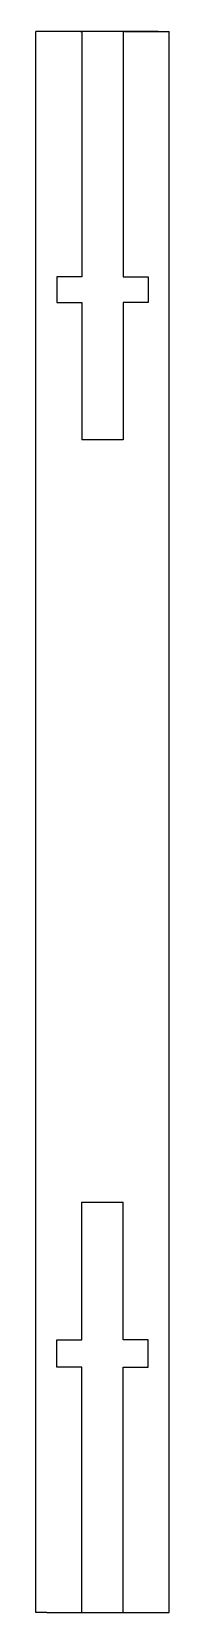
# Model space of a CAD drawing. Header units: inches. Extents: x -0.15 to 0.15, y 0.25 to 3.8.
import ezdxf

# ---------------------------------------------------------------- set-up
doc = ezdxf.new("R2010")
doc.units = ezdxf.units.IN
doc.layers.get('0').update_dxf_attribs({"linetype": 'CONTINUOUS'})

msp = doc.modelspace()

# ---------------------------------------------------------------- linework, layer by layer
for p, q in [((-0.15, 3.75), (-0.15, 3.8)), ((-0.125, 3.8), (-0.15, 3.8)), ((0.125, 3.8), (-0.125, 3.8)), ((-0.0492, 3.8), (-0.125, 3.8)), ((-0.0492, 3.8), (-0.0467, 3.8)), ((-0.0467, 3.8), (-0.0467, 3.249)), ((0.0492, 3.8), (0.0467, 3.8)), ((0.0467, 3.8), (0.0467, 3.249)), ((0.0492, 3.8), (0.125, 3.8)), ((0.125, 3.8), (0.15, 3.8)), ((0.15, 3.75), (0.15, 3.8)), ((-0.15, 0.25), (-0.15, 3.75)), ((0.15, 0.25), (0.15, 3.75)), ((-0.0467, 3.249), (-0.1027, 3.249)), ((-0.1027, 3.249), (-0.1027, 3.192)), ((0.0467, 3.249), (0.1027, 3.249)), ((0.1027, 3.249), (0.1027, 3.192)), ((-0.1027, 3.192), (-0.0467, 3.192)), ((-0.0467, 3.192), (-0.0467, 2.883)), ((0.1027, 3.192), (0.0467, 3.192)), ((0.0467, 3.192), (0.0467, 2.883)), ((0.0467, 2.883), (-0.0467, 2.883)), ((-0.0466, 0.8624), (-0.0466, 1.1714)), ((-0.0466, 1.1714), (0.0466, 1.1714)), ((0.0466, 0.8624), (0.0466, 1.1714)), ((-0.1026, 0.8054), (-0.1026, 0.8624)), ((-0.1026, 0.8624), (-0.0466, 0.8624)), ((0.1026, 0.8624), (0.0466, 0.8624)), ((0.1026, 0.8054), (0.1026, 0.8624)), ((-0.1026, 0.801), (-0.1026, 0.8054)), ((-0.0466, 0.801), (-0.1026, 0.801)), ((-0.0466, 0.25), (-0.0466, 0.801)), ((0.0466, 0.25), (0.0466, 0.801)), ((0.0466, 0.801), (0.1026, 0.801)), ((0.1026, 0.801), (0.1026, 0.8054)), ((-0.125, 0.25), (-0.15, 0.25)), ((-0.125, 0.25), (0.125, 0.25)), ((-0.125, 0.25), (-0.0476, 0.25)), ((-0.0476, 0.25), (-0.0466, 0.25)), ((0.0476, 0.25), (0.0466, 0.25)), ((0.0476, 0.25), (0.125, 0.25)), ((0.125, 0.25), (0.15, 0.25))]:
    msp.add_line(p, q)

doc.saveas('drawing.dxf')
